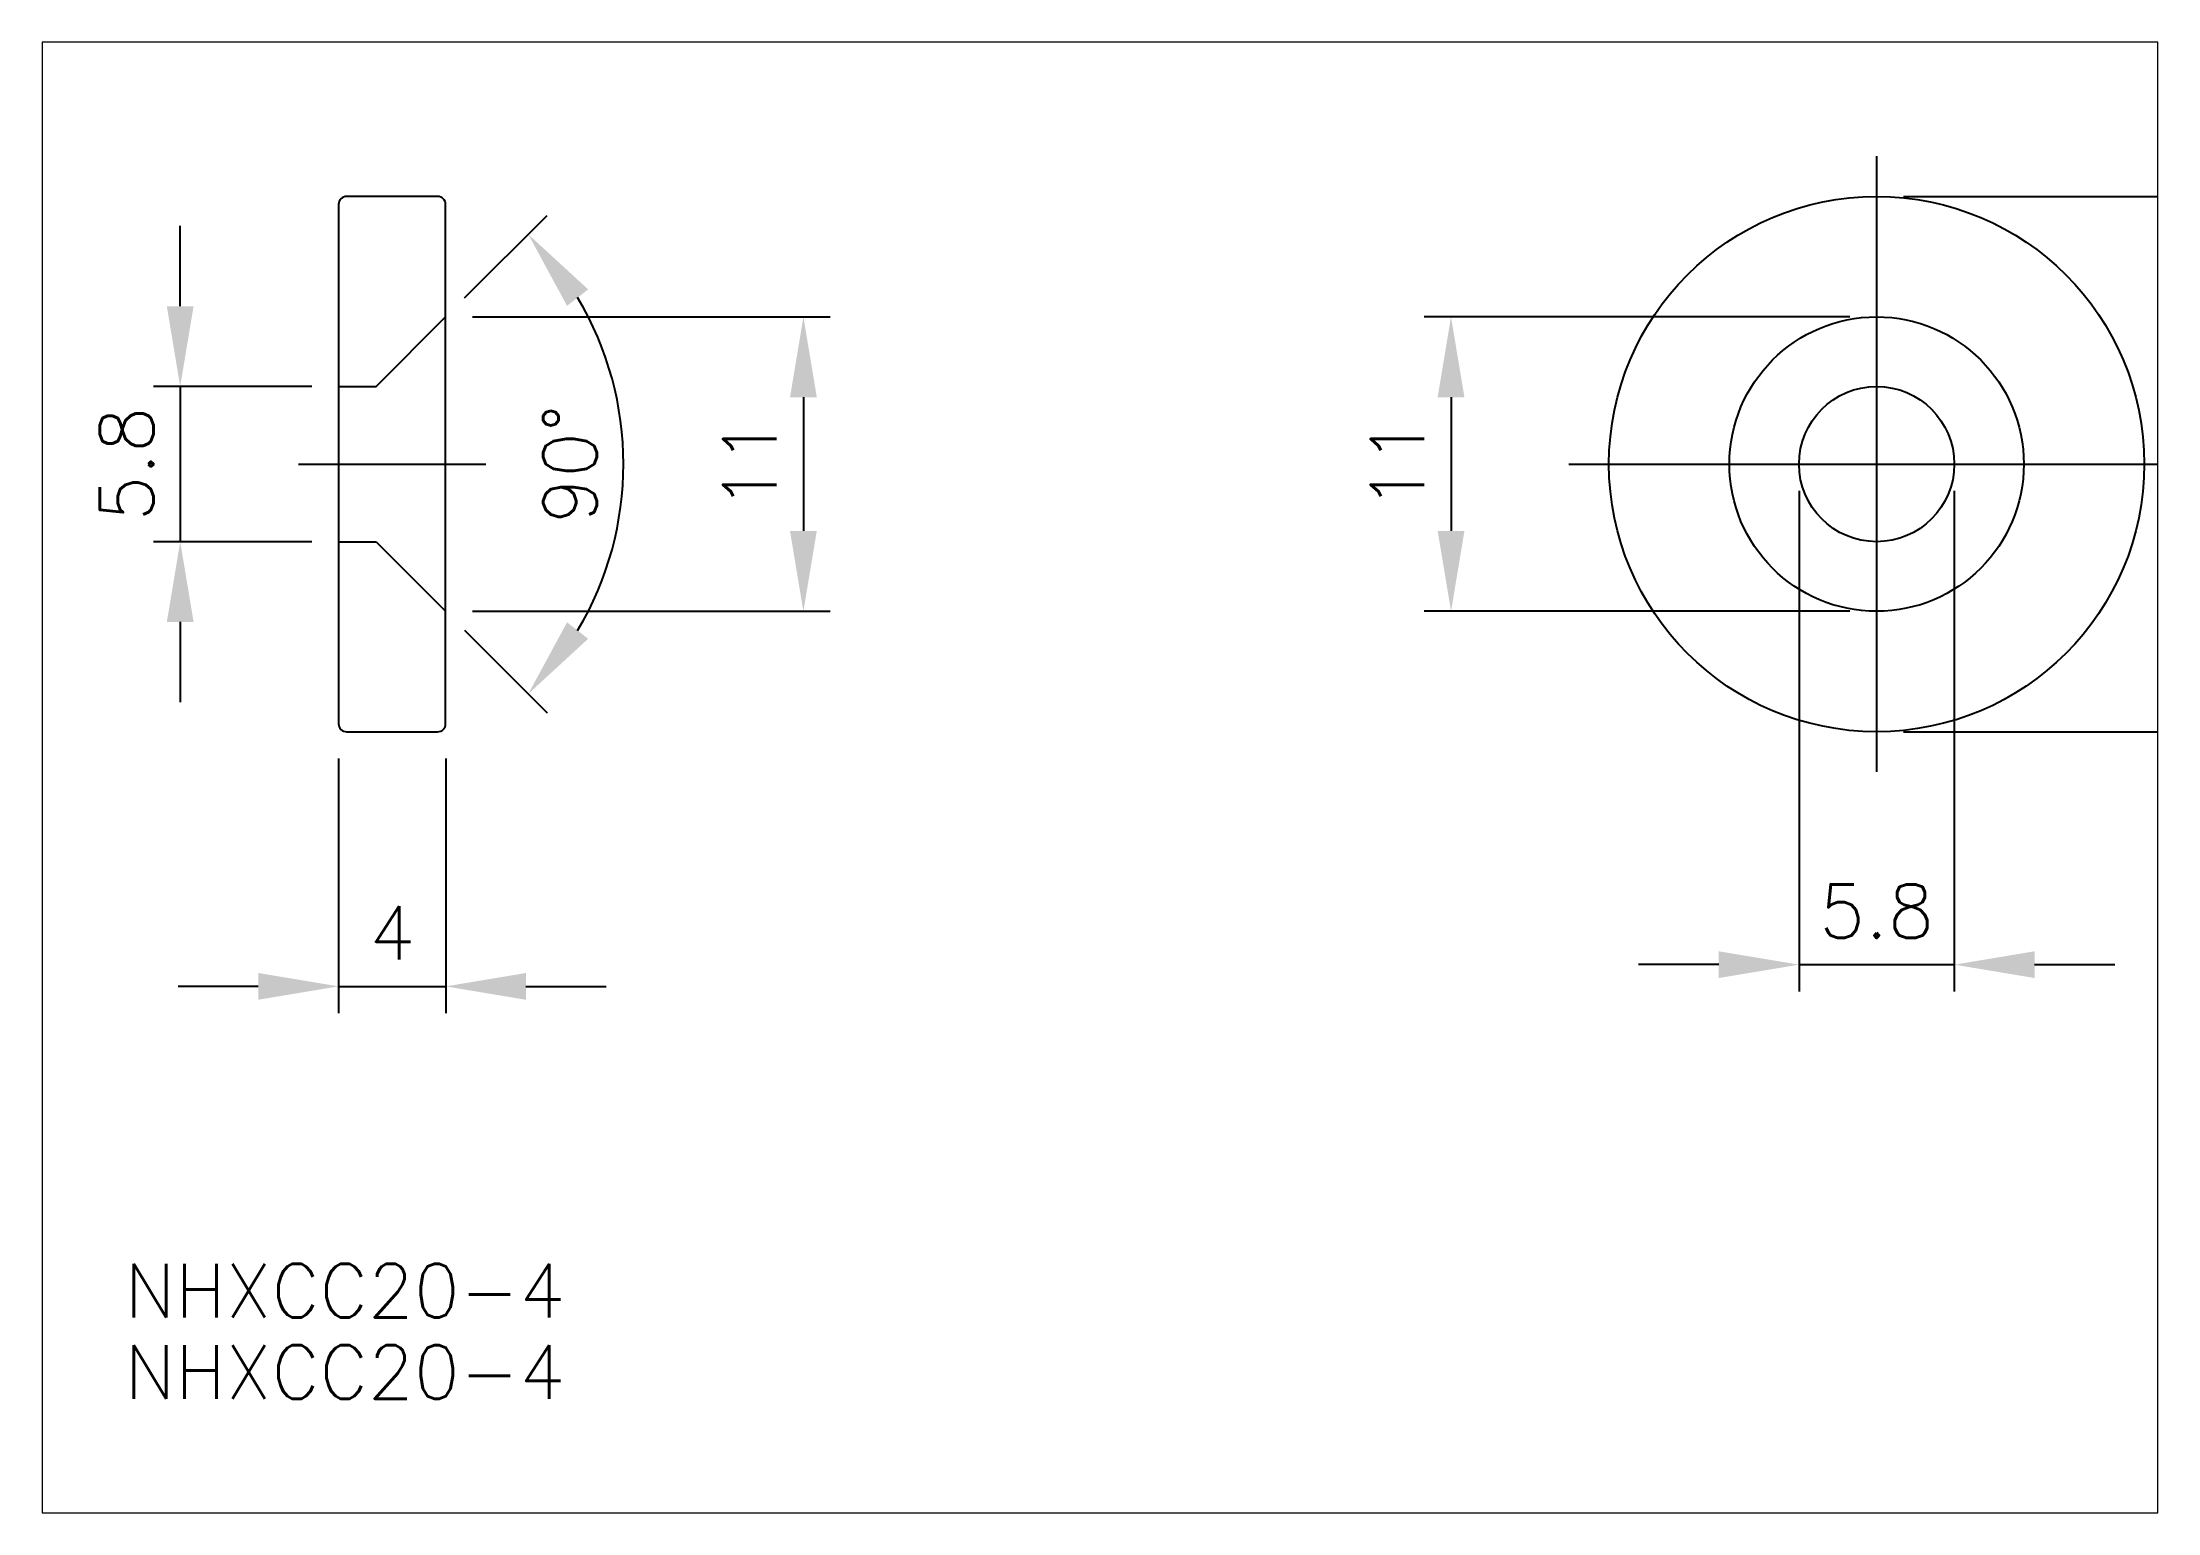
# Paper-space layout 'レイアウト1' of a CAD drawing. Extents: x 1.12 to 10.1, y 0.78 to 7.02.
# The model-space entities are those that its viewports show. They can reach past a viewport. Long polylines and large blocks are cut down to what shows.
import ezdxf

# ---------------------------------------------------------------- set-up
doc = ezdxf.new("R2010")
doc.units = 0
doc.header["$MEASUREMENT"] = 0
doc.header["$PDMODE"] = 64
doc.linetypes.add('CENTER', pattern=[17.5, 13, -1.5, 1.5, -1.5])
doc.linetypes.add('DASHED', pattern=[3.5, 2, -1.5])
doc.layers.get('0').update_dxf_attribs({"linetype": 'CONTINUOUS'})
doc.layers.get('DEFPOINTS').update_dxf_attribs({"linetype": 'CONTINUOUS'})
doc.layers.add('CENTER', color=1, linetype='CENTER')
doc.styles.get("Standard").update_dxf_attribs({"font": 'txt.shx', "bigfont": '@extfont2.shx'})
doc.dimstyles.new('MISUMI', dxfattribs={"dimtxt": 3.2, "dimasz": 3, "dimexe": 1, "dimexo": 1, "dimgap": 1, "dimtad": 1, "dimdsep": 46, "dimtxsty": 'STANDARD', "dimcen": 0, "dimadec": 0, "dimazin": 0, "dimtfac": 0.6, "dimtix": 1, "dimtmove": 2, "dimatfit": 3, "dimfxl": 1, "dimtvp": 1, "dimtolj": 1, "dimarcsym": 0})

# ---------------------------------------------------------------- blocks, each defined once
blk = doc.blocks.new('*D83')
at = {"color": 0, "linetype": 'Continuous', "lineweight": -2}
for p, q in [((109.399, 242.061), (126.799, 242.061)), ((125.799, 239.061), (125.799, 225.061)), ((109.399, 222.061), (126.799, 222.061))]:
    blk.add_line(p, q, dxfattribs=at)
at = {"color": 0, "linetype": 'Continuous'}
for points in [[(125.299, 239.061), (126.299, 239.061), (125.799, 242.061)], [(125.299, 225.061), (126.299, 225.061), (125.799, 222.061)]]:
    blk.add_solid(points, dxfattribs=at)
at = {"layer": 'DEFPOINTS', "color": 0, "linetype": 'Continuous'}
for p in [(108.399, 242.061), (108.399, 222.061), (125.799, 222.061)]:
    blk.add_point(p, dxfattribs=at)
at = {"color": 0, "linetype": 'Continuous', "insert": (123.799, 232.061), "char_height": 2, "attachment_point": 5, "rotation": 90}
blk.add_mtext('\\A1;20', dxfattribs=at)
blk = doc.blocks.new('*D82')
at = {"color": 0, "linetype": 'Continuous', "lineweight": -2}
for p, q in [((50.935, 221.061), (50.935, 211.547)), ((54.935, 221.061), (54.935, 211.547)), ((47.935, 212.547), (44.935, 212.547)), ((50.935, 212.547), (54.935, 212.547)), ((57.935, 212.547), (60.935, 212.547))]:
    blk.add_line(p, q, dxfattribs=at)
at = {"color": 0, "linetype": 'Continuous'}
for points in [[(47.935, 213.047), (47.935, 212.047), (50.935, 212.547)], [(57.935, 213.047), (57.935, 212.047), (54.935, 212.547)]]:
    blk.add_solid(points, dxfattribs=at)
at = {"layer": 'DEFPOINTS', "color": 0, "linetype": 'Continuous'}
for p in [(50.935, 222.061), (54.935, 222.061), (54.935, 212.547)]:
    blk.add_point(p, dxfattribs=at)
at = {"color": 0, "linetype": 'Continuous', "insert": (52.935, 214.547), "char_height": 2, "attachment_point": 5}
blk.add_mtext('\\A1;4', dxfattribs=at)
blk = doc.blocks.new('*D81')
at = {"color": 0, "linetype": 'Continuous', "lineweight": -2}
for p, q in [((105.499, 231.061), (105.499, 212.358)), ((111.299, 231.061), (111.299, 212.358)), ((102.499, 213.358), (99.499, 213.358)), ((105.499, 213.358), (111.299, 213.358)), ((114.299, 213.358), (117.299, 213.358))]:
    blk.add_line(p, q, dxfattribs=at)
at = {"color": 0, "linetype": 'Continuous'}
for points in [[(102.499, 213.858), (102.499, 212.858), (105.499, 213.358)], [(114.299, 213.858), (114.299, 212.858), (111.299, 213.358)]]:
    blk.add_solid(points, dxfattribs=at)
at = {"layer": 'DEFPOINTS', "color": 0, "linetype": 'Continuous'}
for p in [(105.499, 232.061), (111.299, 232.061), (111.299, 213.358)]:
    blk.add_point(p, dxfattribs=at)
at = {"color": 0, "linetype": 'Continuous', "insert": (108.399, 215.358), "char_height": 2, "attachment_point": 5}
blk.add_mtext('\\A1;5.8', dxfattribs=at)
blk = doc.blocks.new('*D80')
at = {"color": 0, "linetype": 'Continuous', "lineweight": -2}
for p, q in [((107.399, 237.561), (91.498, 237.561)), ((92.498, 234.561), (92.498, 229.561)), ((107.399, 226.561), (91.498, 226.561))]:
    blk.add_line(p, q, dxfattribs=at)
at = {"color": 0, "linetype": 'Continuous'}
for points in [[(91.998, 234.561), (92.998, 234.561), (92.498, 237.561)], [(91.998, 229.561), (92.998, 229.561), (92.498, 226.561)]]:
    blk.add_solid(points, dxfattribs=at)
at = {"layer": 'DEFPOINTS', "color": 0, "linetype": 'Continuous'}
for p in [(108.399, 237.561), (92.498, 226.561), (108.399, 226.561)]:
    blk.add_point(p, dxfattribs=at)
at = {"color": 0, "linetype": 'Continuous', "insert": (90.498, 232.061), "char_height": 2, "attachment_point": 5, "rotation": 90}
blk.add_mtext('\\A1;11', dxfattribs=at)
blk = doc.blocks.new('*D79')
at = {"color": 0, "linetype": 'Continuous', "lineweight": -2}
for p, q in [((55.935, 237.561), (69.301, 237.561)), ((68.301, 234.561), (68.301, 229.561)), ((55.935, 226.561), (69.301, 226.561))]:
    blk.add_line(p, q, dxfattribs=at)
at = {"color": 0, "linetype": 'Continuous'}
for points in [[(67.801, 234.561), (68.801, 234.561), (68.301, 237.561)], [(67.801, 229.561), (68.801, 229.561), (68.301, 226.561)]]:
    blk.add_solid(points, dxfattribs=at)
at = {"layer": 'DEFPOINTS', "color": 0, "linetype": 'Continuous'}
for p in [(54.935, 237.561), (54.935, 226.561), (68.301, 226.561)]:
    blk.add_point(p, dxfattribs=at)
at = {"color": 0, "linetype": 'Continuous', "insert": (66.301, 232.061), "char_height": 2, "attachment_point": 5, "rotation": 90}
blk.add_mtext('\\A1;11', dxfattribs=at)
blk = doc.blocks.new('*D78')
at = {"color": 0, "linetype": 'Continuous', "lineweight": -2}
for p, q in [((45.017, 237.961), (45.017, 240.961)), ((49.935, 234.961), (44.017, 234.961)), ((45.017, 234.961), (45.017, 229.161)), ((49.935, 229.161), (44.017, 229.161)), ((45.017, 226.161), (45.017, 223.161))]:
    blk.add_line(p, q, dxfattribs=at)
at = {"color": 0, "linetype": 'Continuous'}
for points in [[(44.517, 237.961), (45.517, 237.961), (45.017, 234.961)], [(44.517, 226.161), (45.517, 226.161), (45.017, 229.161)]]:
    blk.add_solid(points, dxfattribs=at)
at = {"layer": 'DEFPOINTS', "color": 0, "linetype": 'Continuous'}
for p in [(50.935, 234.961), (45.017, 229.161), (50.935, 229.161)]:
    blk.add_point(p, dxfattribs=at)
at = {"color": 0, "linetype": 'Continuous', "insert": (43.017, 232.061), "char_height": 2, "attachment_point": 5, "rotation": 90}
blk.add_mtext('\\A1;5.8', dxfattribs=at)
blk = doc.blocks.new('*D77')
at = {"color": 0, "linetype": 'Continuous', "lineweight": -2}
for p, q in [((55.642, 238.268), (58.728, 241.354)), ((55.642, 225.854), (58.728, 222.767))]:
    blk.add_line(p, q, dxfattribs=at)
blk.add_arc((49.435, 232.061), 12.143, 329.1913, 30.8087, dxfattribs=at)
at = {"color": 0, "linetype": 'Continuous'}
for points in [[(59.47, 237.973), (60.259, 238.587), (58.021, 240.647)], [(60.259, 225.534), (59.47, 226.149), (58.021, 223.474)]]:
    blk.add_solid(points, dxfattribs=at)
at = {"layer": 'DEFPOINTS', "color": 0, "linetype": 'Continuous'}
for p in [(54.935, 237.561), (52.335, 234.961), (52.335, 229.161), (61.164, 228.918), (54.935, 226.561)]:
    blk.add_point(p, dxfattribs=at)
at = {"color": 0, "linetype": 'Continuous', "insert": (59.578, 232.061), "char_height": 2, "attachment_point": 5, "rotation": 90}
blk.add_mtext('\\A1;90°', dxfattribs=at)

msp = doc.modelspace()

# ---------------------------------------------------------------- linework, layer by layer
at = {"color": 7, "linetype": 'Continuous'}
for p, q in [((54.63477, 242.06075), (51.23477, 242.06075)), ((50.93477, 241.76075), (50.93477, 222.36075)), ((54.93477, 222.36075), (54.93477, 241.76075)), ((51.23477, 222.06075), (54.63477, 222.06075))]:
    msp.add_line(p, q, dxfattribs=at)
at = {"color": 3, "linetype": 'DASHED'}
for p, q in [((52.33477, 234.96075), (54.93477, 237.56075)), ((50.93477, 234.96075), (52.33477, 234.96075)), ((50.93477, 229.16075), (52.33477, 229.16075)), ((52.33477, 229.16075), (54.93477, 226.56075))]:
    msp.add_line(p, q, dxfattribs=at)
at = {"color": 7, "linetype": 'Continuous'}
for radius in [10, 5.5, 2.9]:
    msp.add_circle((108.39922, 232.06075), radius, dxfattribs=at)
for centre, start, end in [((51.23477, 241.76075), 90, 180), ((54.63477, 241.76075), 0, 90), ((51.23477, 222.36075), 180, 270), ((54.63477, 222.36075), 270, 0)]:
    msp.add_arc(centre, 0.3, start, end, dxfattribs=at)
at = {"layer": 'CENTER', "color": 1, "linetype": 'CENTER'}
for p, q in [((108.39922, 243.56075), (108.39922, 220.56075)), ((49.43477, 232.06075), (56.43477, 232.06075)), ((96.89922, 232.06075), (119.89922, 232.06075))]:
    msp.add_line(p, q, dxfattribs=at)

# ---------------------------------------------------------------- texts
at = {"color": 7, "linetype": 'Continuous'}
for p in [(42.94515, 200.17562), (42.94515, 197.14117)]:
    msp.add_text('NHXCC20-4', height=2, dxfattribs=at).set_placement(p)

# ---------------------------------------------------------------- dimensions: what is measured, and where the dimension line sits
for base, p1, p2, picture, middle in [((125.79939, 222.06075), (108.39922, 242.06075), (108.39922, 222.06075), '*D83', (123.79939, 232.06075)), ((45.01702, 229.16075), (50.93477, 234.96075), (50.93477, 229.16075), '*D78', (43.01702, 232.06075)), ((68.30126, 226.56075), (54.93477, 237.56075), (54.93477, 226.56075), '*D79', (66.30126, 232.06075)), ((92.49827, 226.56075), (108.39922, 237.56075), (108.39922, 226.56075), '*D80', (90.49827, 232.06075))]:
    dim = msp.add_linear_dim(base=base, p1=p1, p2=p2, angle=90, dimstyle='MISUMI', override={"dimtxt": 2, "dimdec": 4, "dimtxsty": 'STANDARD', "dimtdec": 4, "dimtmove": 0, "dimtzin": 0}, dxfattribs=at)
    dim.commit()
    dim.dimension.update_dxf_attribs({"geometry": picture, "text_midpoint": middle})
dim = msp.add_angular_dim_2l(base=(61.16418, 228.91787), line1=((52.33477, 229.16075), (54.93477, 226.56075)), line2=((52.33477, 234.96075), (54.93477, 237.56075)), dimstyle='MISUMI', override={"dimtxt": 2, "dimdec": 4, "dimtxsty": 'STANDARD', "dimtdec": 4, "dimtmove": 0, "dimtzin": 0}, dxfattribs=at)
dim.commit()
dim.dimension.update_dxf_attribs({"geometry": '*D77', "text_midpoint": (59.57795, 232.06075)})
for base, p1, p2, picture, middle in [((111.29922, 213.35833), (105.49922, 232.06075), (111.29922, 232.06075), '*D81', (108.39922, 215.35833)), ((54.93477, 212.54742), (50.93477, 222.06075), (54.93477, 222.06075), '*D82', (52.93477, 214.54742))]:
    dim = msp.add_linear_dim(base=base, p1=p1, p2=p2, dimstyle='MISUMI', override={"dimtxt": 2, "dimdec": 4, "dimtxsty": 'STANDARD', "dimtdec": 4, "dimtmove": 0, "dimtzin": 0}, dxfattribs=at)
    dim.commit()
    dim.dimension.update_dxf_attribs({"geometry": picture, "text_midpoint": middle})

psp = doc.layouts.new('レイアウト1')

# ---------------------------------------------------------------- viewports
at = {"layer": '0', "color": 7, "linetype": 'Continuous', "view_target_point": (148.5, 105)}
psp.add_viewport(center=(5.6137, 3.9021), size=(8.982, 6.243333), view_center_point=(-69.11808, 115.35096), view_height=54.9372627, dxfattribs=at)

doc.saveas('drawing.dxf')
